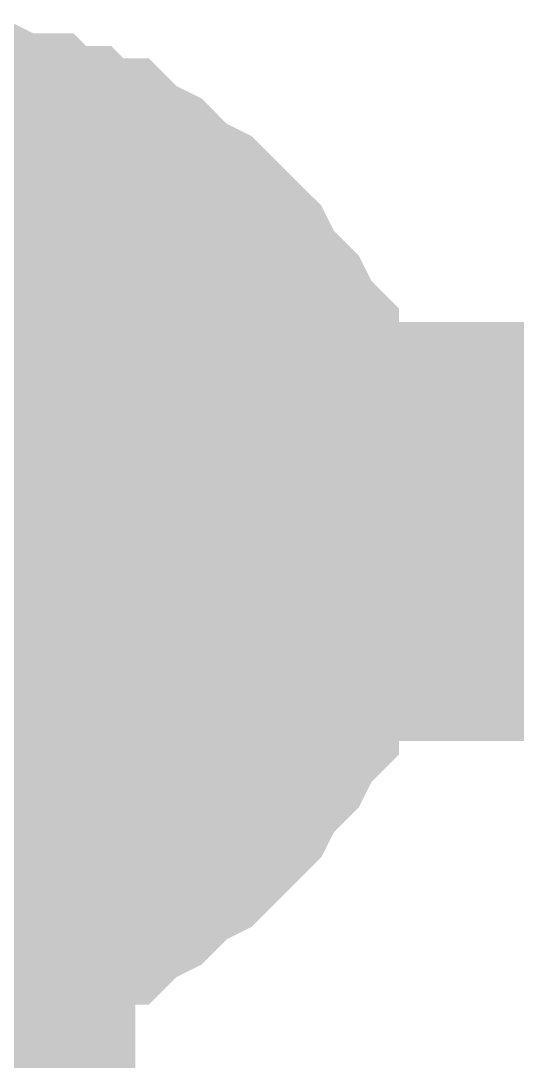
# Model space of a CAD drawing. Header units: inches. Extents: x 0 to 841, y 0 to 594.
# Drawn here: x 357.676 to 358.563, y 106.542 to 108.403 of the extents above; entities that cross this region are included whole.
import ezdxf

# ---------------------------------------------------------------- set-up
doc = ezdxf.new("R2010")
doc.units = ezdxf.units.IN
doc.layers.add('Sheet', color=255, linetype='Continuous')

msp = doc.modelspace()

# ---------------------------------------------------------------- linework, layer by layer
at = {"layer": 'Sheet'}
for points in [[(357.5058, 108.2532, 0.2997, 0.2997, 0), (357.5508, 108.2532, 0.2997, 0.2997, 0), (357.5957, 108.2532, 0.2997, 0.2997, 0), (357.6181, 108.2532, 0.2997, 0.2997, 0), (357.6631, 108.2307, 0.2997, 0.2997, 0), (357.708, 108.2307, 0.2997, 0.2997, 0), (357.7304, 108.2083, 0.2997, 0.2997, 0), (357.7753, 108.2083, 0.2997, 0.2997, 0), (357.7978, 108.1858, 0.2997, 0.2997, 0), (357.8427, 108.1858, 0.2997, 0.2997, 0), (357.8652, 108.1633, 0.2997, 0.2997, 0), (357.9101, 108.1409, 0.2997, 0.2997, 0), (357.9325, 108.1184, 0.2997, 0.2997, 0), (357.955, 108.096, 0.2997, 0.2997, 0), (357.9999, 108.0735, 0.2997, 0.2997, 0), (358.0224, 108.051, 0.2997, 0.2997, 0), (358.0448, 108.0286, 0.2997, 0.2997, 0), (358.0673, 108.0061, 0.2997, 0.2997, 0), (358.0898, 107.9837, 0.2997, 0.2997, 0), (358.1122, 107.9387, 0.2997, 0.2997, 0), (358.1347, 107.9163, 0.2997, 0.2997, 0), (358.1571, 107.8938, 0.2997, 0.2997, 0), (358.1796, 107.8489, 0.2997, 0.2997, 0), (358.202, 107.8265, 0.2997, 0.2997, 0), (358.202, 107.7815, 0.2997, 0.2997, 0), (358.2245, 107.7591, 0.2997, 0.2997, 0), (358.2245, 107.7142, 0.2997, 0.2997, 0), (358.247, 107.6917, 0.2997, 0.2997, 0), (358.247, 107.6468, 0.2997, 0.2997, 0), (358.2694, 107.6019, 0.2997, 0.2997, 0), (358.2694, 107.5794, 0.2997, 0.2997, 0), (358.2694, 107.5345, 0.2997, 0.2997, 0), (358.2694, 107.4896, 0.2997, 0.2997, 0)], [(357.5058, 108.2532, 0.2997, 0.2997, 0), (357.5508, 108.2532, 0.2997, 0.2997, 0), (357.5957, 108.2532, 0.2997, 0.2997, 0), (357.6181, 108.2532, 0.2997, 0.2997, 0), (357.6631, 108.2307, 0.2997, 0.2997, 0), (357.708, 108.2307, 0.2997, 0.2997, 0), (357.7304, 108.2083, 0.2997, 0.2997, 0), (357.7753, 108.2083, 0.2997, 0.2997, 0), (357.7978, 108.1858, 0.2997, 0.2997, 0), (357.8427, 108.1858, 0.2997, 0.2997, 0), (357.8652, 108.1633, 0.2997, 0.2997, 0), (357.9101, 108.1409, 0.2997, 0.2997, 0), (357.9325, 108.1184, 0.2997, 0.2997, 0), (357.955, 108.096, 0.2997, 0.2997, 0), (357.9999, 108.0735, 0.2997, 0.2997, 0), (358.0224, 108.051, 0.2997, 0.2997, 0), (358.0448, 108.0286, 0.2997, 0.2997, 0), (358.0673, 108.0061, 0.2997, 0.2997, 0), (358.0898, 107.9837, 0.2997, 0.2997, 0), (358.1122, 107.9387, 0.2997, 0.2997, 0), (358.1347, 107.9163, 0.2997, 0.2997, 0), (358.1571, 107.8938, 0.2997, 0.2997, 0), (358.1796, 107.8489, 0.2997, 0.2997, 0), (358.202, 107.8265, 0.2997, 0.2997, 0), (358.202, 107.7815, 0.2997, 0.2997, 0), (358.2245, 107.7591, 0.2997, 0.2997, 0), (358.2245, 107.7142, 0.2997, 0.2997, 0), (358.247, 107.6917, 0.2997, 0.2997, 0), (358.247, 107.6468, 0.2997, 0.2997, 0), (358.2694, 107.6019, 0.2997, 0.2997, 0), (358.2694, 107.5794, 0.2997, 0.2997, 0), (358.2694, 107.5345, 0.2997, 0.2997, 0), (358.2694, 107.4896, 0.2997, 0.2997, 0)], [(357.5058, 108.2532, 0.2997, 0.2997, 0), (357.5508, 108.2532, 0.2997, 0.2997, 0), (357.5957, 108.2532, 0.2997, 0.2997, 0), (357.6181, 108.2532, 0.2997, 0.2997, 0), (357.6631, 108.2307, 0.2997, 0.2997, 0), (357.708, 108.2307, 0.2997, 0.2997, 0), (357.7304, 108.2083, 0.2997, 0.2997, 0), (357.7753, 108.2083, 0.2997, 0.2997, 0), (357.7978, 108.1858, 0.2997, 0.2997, 0), (357.8427, 108.1858, 0.2997, 0.2997, 0), (357.8652, 108.1633, 0.2997, 0.2997, 0), (357.9101, 108.1409, 0.2997, 0.2997, 0), (357.9325, 108.1184, 0.2997, 0.2997, 0), (357.955, 108.096, 0.2997, 0.2997, 0), (357.9999, 108.0735, 0.2997, 0.2997, 0), (358.0224, 108.051, 0.2997, 0.2997, 0), (358.0448, 108.0286, 0.2997, 0.2997, 0), (358.0673, 108.0061, 0.2997, 0.2997, 0), (358.0898, 107.9837, 0.2997, 0.2997, 0), (358.1122, 107.9387, 0.2997, 0.2997, 0), (358.1347, 107.9163, 0.2997, 0.2997, 0), (358.1571, 107.8938, 0.2997, 0.2997, 0), (358.1796, 107.8489, 0.2997, 0.2997, 0), (358.202, 107.8265, 0.2997, 0.2997, 0), (358.202, 107.7815, 0.2997, 0.2997, 0), (358.2245, 107.7591, 0.2997, 0.2997, 0), (358.2245, 107.7142, 0.2997, 0.2997, 0), (358.247, 107.6917, 0.2997, 0.2997, 0), (358.247, 107.6468, 0.2997, 0.2997, 0), (358.2694, 107.6019, 0.2997, 0.2997, 0), (358.2694, 107.5794, 0.2997, 0.2997, 0), (358.2694, 107.5345, 0.2997, 0.2997, 0), (358.2694, 107.4896, 0.2997, 0.2997, 0)], [(357.6181, 108.2532, 0.0991, 0.0991, 0), (357.6631, 108.2307, 0.0991, 0.0991, 0), (357.708, 108.2307, 0.0991, 0.0991, 0), (357.7304, 108.2083, 0.0991, 0.0991, 0), (357.7753, 108.2083, 0.0991, 0.0991, 0), (357.7978, 108.1858, 0.0991, 0.0991, 0), (357.8427, 108.1858, 0.0991, 0.0991, 0), (357.8652, 108.1633, 0.0991, 0.0991, 0), (357.9101, 108.1409, 0.0991, 0.0991, 0), (357.9325, 108.1184, 0.0991, 0.0991, 0), (357.955, 108.096, 0.0991, 0.0991, 0), (357.9999, 108.0735, 0.0991, 0.0991, 0), (358.0224, 108.051, 0.0991, 0.0991, 0), (358.0448, 108.0286, 0.0991, 0.0991, 0), (358.0673, 108.0061, 0.0991, 0.0991, 0), (358.0898, 107.9837, 0.0991, 0.0991, 0), (358.1122, 107.9387, 0.0991, 0.0991, 0), (358.1347, 107.9163, 0.0991, 0.0991, 0), (358.1571, 107.8938, 0.0991, 0.0991, 0), (358.1796, 107.8489, 0.0991, 0.0991, 0), (358.202, 107.8265, 0.0991, 0.0991, 0), (358.202, 107.7815, 0.0991, 0.0991, 0), (358.2245, 107.7591, 0.0991, 0.0991, 0), (358.2245, 107.7142, 0.0991, 0.0991, 0), (358.247, 107.6917, 0.0991, 0.0991, 0), (358.247, 107.6468, 0.0991, 0.0991, 0), (358.2694, 107.6019, 0.0991, 0.0991, 0), (358.2694, 107.5794, 0.0991, 0.0991, 0), (358.2694, 107.5345, 0.0991, 0.0991, 0), (358.2694, 107.4896, 0.0991, 0.0991, 0)], [(357.6181, 108.2532, 0.0991, 0.0991, 0), (357.6631, 108.2307, 0.0991, 0.0991, 0), (357.708, 108.2307, 0.0991, 0.0991, 0), (357.7304, 108.2083, 0.0991, 0.0991, 0), (357.7753, 108.2083, 0.0991, 0.0991, 0), (357.7978, 108.1858, 0.0991, 0.0991, 0), (357.8427, 108.1858, 0.0991, 0.0991, 0), (357.8652, 108.1633, 0.0991, 0.0991, 0), (357.9101, 108.1409, 0.0991, 0.0991, 0), (357.9325, 108.1184, 0.0991, 0.0991, 0), (357.955, 108.096, 0.0991, 0.0991, 0), (357.9999, 108.0735, 0.0991, 0.0991, 0), (358.0224, 108.051, 0.0991, 0.0991, 0), (358.0448, 108.0286, 0.0991, 0.0991, 0), (358.0673, 108.0061, 0.0991, 0.0991, 0), (358.0898, 107.9837, 0.0991, 0.0991, 0), (358.1122, 107.9387, 0.0991, 0.0991, 0), (358.1347, 107.9163, 0.0991, 0.0991, 0), (358.1571, 107.8938, 0.0991, 0.0991, 0), (358.1796, 107.8489, 0.0991, 0.0991, 0), (358.202, 107.8265, 0.0991, 0.0991, 0), (358.202, 107.7815, 0.0991, 0.0991, 0), (358.2245, 107.7591, 0.0991, 0.0991, 0), (358.2245, 107.7142, 0.0991, 0.0991, 0), (358.247, 107.6917, 0.0991, 0.0991, 0), (358.247, 107.6468, 0.0991, 0.0991, 0), (358.2694, 107.6019, 0.0991, 0.0991, 0), (358.2694, 107.5794, 0.0991, 0.0991, 0), (358.2694, 107.5345, 0.0991, 0.0991, 0), (358.2694, 107.4896, 0.0991, 0.0991, 0)], [(357.6181, 108.2532, 0.0991, 0.0991, 0), (357.6631, 108.2307, 0.0991, 0.0991, 0), (357.708, 108.2307, 0.0991, 0.0991, 0), (357.7304, 108.2083, 0.0991, 0.0991, 0), (357.7753, 108.2083, 0.0991, 0.0991, 0), (357.7978, 108.1858, 0.0991, 0.0991, 0), (357.8427, 108.1858, 0.0991, 0.0991, 0), (357.8652, 108.1633, 0.0991, 0.0991, 0), (357.9101, 108.1409, 0.0991, 0.0991, 0), (357.9325, 108.1184, 0.0991, 0.0991, 0), (357.955, 108.096, 0.0991, 0.0991, 0), (357.9999, 108.0735, 0.0991, 0.0991, 0), (358.0224, 108.051, 0.0991, 0.0991, 0), (358.0448, 108.0286, 0.0991, 0.0991, 0), (358.0673, 108.0061, 0.0991, 0.0991, 0), (358.0898, 107.9837, 0.0991, 0.0991, 0), (358.1122, 107.9387, 0.0991, 0.0991, 0), (358.1347, 107.9163, 0.0991, 0.0991, 0), (358.1571, 107.8938, 0.0991, 0.0991, 0), (358.1796, 107.8489, 0.0991, 0.0991, 0), (358.202, 107.8265, 0.0991, 0.0991, 0), (358.202, 107.7815, 0.0991, 0.0991, 0), (358.2245, 107.7591, 0.0991, 0.0991, 0), (358.2245, 107.7142, 0.0991, 0.0991, 0), (358.247, 107.6917, 0.0991, 0.0991, 0), (358.247, 107.6468, 0.0991, 0.0991, 0), (358.2694, 107.6019, 0.0991, 0.0991, 0), (358.2694, 107.5794, 0.0991, 0.0991, 0), (358.2694, 107.5345, 0.0991, 0.0991, 0), (358.2694, 107.4896, 0.0991, 0.0991, 0)], [(357.5058, 108.0061, 0.2997, 0.2997, 0), (357.5283, 108.0061, 0.2997, 0.2997, 0), (357.5508, 108.0061, 0.2997, 0.2997, 0), (357.5957, 108.0061, 0.2997, 0.2997, 0), (357.6181, 108.0061, 0.2997, 0.2997, 0), (357.6406, 107.9837, 0.2997, 0.2997, 0), (357.6631, 107.9837, 0.2997, 0.2997, 0), (357.6855, 107.9837, 0.2997, 0.2997, 0), (357.708, 107.9612, 0.2997, 0.2997, 0), (357.7304, 107.9612, 0.2997, 0.2997, 0), (357.7529, 107.9387, 0.2997, 0.2997, 0), (357.7753, 107.9387, 0.2997, 0.2997, 0), (357.7978, 107.9163, 0.2997, 0.2997, 0), (357.8203, 107.8938, 0.2997, 0.2997, 0), (357.8427, 107.8938, 0.2997, 0.2997, 0), (357.8652, 107.8714, 0.2997, 0.2997, 0), (357.8652, 107.8489, 0.2997, 0.2997, 0), (357.8876, 107.8265, 0.2997, 0.2997, 0), (357.9101, 107.804, 0.2997, 0.2997, 0), (357.9325, 107.7815, 0.2997, 0.2997, 0), (357.9325, 107.7815, 0.2997, 0.2997, 0), (357.955, 107.7591, 0.2997, 0.2997, 0), (357.955, 107.7366, 0.2997, 0.2997, 0), (357.9775, 107.7142, 0.2997, 0.2997, 0), (357.9775, 107.6917, 0.2997, 0.2997, 0), (357.9999, 107.6692, 0.2997, 0.2997, 0), (357.9999, 107.6468, 0.2997, 0.2997, 0), (357.9999, 107.6243, 0.2997, 0.2997, 0), (358.0224, 107.5794, 0.2997, 0.2997, 0), (358.0224, 107.5569, 0.2997, 0.2997, 0), (358.0224, 107.5345, 0.2997, 0.2997, 0), (358.0224, 107.512, 0.2997, 0.2997, 0), (358.0224, 107.4896, 0.2997, 0.2997, 0)], [(357.5058, 108.0061, 0.2997, 0.2997, 0), (357.5283, 108.0061, 0.2997, 0.2997, 0), (357.5508, 108.0061, 0.2997, 0.2997, 0), (357.5957, 108.0061, 0.2997, 0.2997, 0), (357.6181, 108.0061, 0.2997, 0.2997, 0), (357.6406, 107.9837, 0.2997, 0.2997, 0), (357.6631, 107.9837, 0.2997, 0.2997, 0), (357.6855, 107.9837, 0.2997, 0.2997, 0), (357.708, 107.9612, 0.2997, 0.2997, 0), (357.7304, 107.9612, 0.2997, 0.2997, 0), (357.7529, 107.9387, 0.2997, 0.2997, 0), (357.7753, 107.9387, 0.2997, 0.2997, 0), (357.7978, 107.9163, 0.2997, 0.2997, 0), (357.8203, 107.8938, 0.2997, 0.2997, 0), (357.8427, 107.8938, 0.2997, 0.2997, 0), (357.8652, 107.8714, 0.2997, 0.2997, 0), (357.8652, 107.8489, 0.2997, 0.2997, 0), (357.8876, 107.8265, 0.2997, 0.2997, 0), (357.9101, 107.804, 0.2997, 0.2997, 0), (357.9325, 107.7815, 0.2997, 0.2997, 0), (357.9325, 107.7815, 0.2997, 0.2997, 0), (357.955, 107.7591, 0.2997, 0.2997, 0), (357.955, 107.7366, 0.2997, 0.2997, 0), (357.9775, 107.7142, 0.2997, 0.2997, 0), (357.9775, 107.6917, 0.2997, 0.2997, 0), (357.9999, 107.6692, 0.2997, 0.2997, 0), (357.9999, 107.6468, 0.2997, 0.2997, 0), (357.9999, 107.6243, 0.2997, 0.2997, 0), (358.0224, 107.5794, 0.2997, 0.2997, 0), (358.0224, 107.5569, 0.2997, 0.2997, 0), (358.0224, 107.5345, 0.2997, 0.2997, 0), (358.0224, 107.512, 0.2997, 0.2997, 0), (358.0224, 107.4896, 0.2997, 0.2997, 0)], [(357.6181, 108.0061, 0.0991, 0.0991, 0), (357.6406, 107.9837, 0.0991, 0.0991, 0), (357.6631, 107.9837, 0.0991, 0.0991, 0), (357.6855, 107.9837, 0.0991, 0.0991, 0), (357.708, 107.9612, 0.0991, 0.0991, 0), (357.7304, 107.9612, 0.0991, 0.0991, 0), (357.7529, 107.9387, 0.0991, 0.0991, 0), (357.7753, 107.9387, 0.0991, 0.0991, 0), (357.7978, 107.9163, 0.0991, 0.0991, 0), (357.8203, 107.8938, 0.0991, 0.0991, 0), (357.8427, 107.8938, 0.0991, 0.0991, 0), (357.8652, 107.8714, 0.0991, 0.0991, 0), (357.8652, 107.8489, 0.0991, 0.0991, 0), (357.8876, 107.8265, 0.0991, 0.0991, 0), (357.9101, 107.804, 0.0991, 0.0991, 0), (357.9325, 107.7815, 0.0991, 0.0991, 0), (357.9325, 107.7815, 0.0991, 0.0991, 0), (357.955, 107.7591, 0.0991, 0.0991, 0), (357.955, 107.7366, 0.0991, 0.0991, 0), (357.9775, 107.7142, 0.0991, 0.0991, 0), (357.9775, 107.6917, 0.0991, 0.0991, 0), (357.9999, 107.6692, 0.0991, 0.0991, 0), (357.9999, 107.6468, 0.0991, 0.0991, 0), (357.9999, 107.6243, 0.0991, 0.0991, 0), (358.0224, 107.5794, 0.0991, 0.0991, 0), (358.0224, 107.5569, 0.0991, 0.0991, 0), (358.0224, 107.5345, 0.0991, 0.0991, 0), (358.0224, 107.512, 0.0991, 0.0991, 0), (358.0224, 107.4896, 0.0991, 0.0991, 0)], [(357.6181, 108.0061, 0.0991, 0.0991, 0), (357.6406, 107.9837, 0.0991, 0.0991, 0), (357.6631, 107.9837, 0.0991, 0.0991, 0), (357.6855, 107.9837, 0.0991, 0.0991, 0), (357.708, 107.9612, 0.0991, 0.0991, 0), (357.7304, 107.9612, 0.0991, 0.0991, 0), (357.7529, 107.9387, 0.0991, 0.0991, 0), (357.7753, 107.9387, 0.0991, 0.0991, 0), (357.7978, 107.9163, 0.0991, 0.0991, 0), (357.8203, 107.8938, 0.0991, 0.0991, 0), (357.8427, 107.8938, 0.0991, 0.0991, 0), (357.8652, 107.8714, 0.0991, 0.0991, 0), (357.8652, 107.8489, 0.0991, 0.0991, 0), (357.8876, 107.8265, 0.0991, 0.0991, 0), (357.9101, 107.804, 0.0991, 0.0991, 0), (357.9325, 107.7815, 0.0991, 0.0991, 0), (357.9325, 107.7815, 0.0991, 0.0991, 0), (357.955, 107.7591, 0.0991, 0.0991, 0), (357.955, 107.7366, 0.0991, 0.0991, 0), (357.9775, 107.7142, 0.0991, 0.0991, 0), (357.9775, 107.6917, 0.0991, 0.0991, 0), (357.9999, 107.6692, 0.0991, 0.0991, 0), (357.9999, 107.6468, 0.0991, 0.0991, 0), (357.9999, 107.6243, 0.0991, 0.0991, 0), (358.0224, 107.5794, 0.0991, 0.0991, 0), (358.0224, 107.5569, 0.0991, 0.0991, 0), (358.0224, 107.5345, 0.0991, 0.0991, 0), (358.0224, 107.512, 0.0991, 0.0991, 0), (358.0224, 107.4896, 0.0991, 0.0991, 0)], [(347.5121, 107.4896, 0.7493, 0.7493, 0), (357.5058, 107.4896, 0.7493, 0.7493, 0), (362.5139, 107.4896, 0.7493, 0.7493, 0)], [(357.5058, 107.4896, 0.7493, 0.7493, 0), (357.5058, 101.9871, 0.7493, 0.7493, 0)], [(358.2694, 107.4896, 0.2997, 0.2997, 0), (358.2694, 107.4446, 0.2997, 0.2997, 0), (358.2694, 107.3997, 0.2997, 0.2997, 0), (358.2694, 107.3773, 0.2997, 0.2997, 0), (358.247, 107.3324, 0.2997, 0.2997, 0), (358.247, 107.2874, 0.2997, 0.2997, 0), (358.2245, 107.265, 0.2997, 0.2997, 0), (358.2245, 107.2201, 0.2997, 0.2997, 0), (358.202, 107.1976, 0.2997, 0.2997, 0), (358.202, 107.1527, 0.2997, 0.2997, 0), (358.1796, 107.1302, 0.2997, 0.2997, 0), (358.1571, 107.0853, 0.2997, 0.2997, 0), (358.1347, 107.0628, 0.2997, 0.2997, 0), (358.1122, 107.0404, 0.2997, 0.2997, 0), (358.0898, 106.9955, 0.2997, 0.2997, 0), (358.0673, 106.973, 0.2997, 0.2997, 0), (358.0448, 106.9505, 0.2997, 0.2997, 0), (358.0224, 106.9281, 0.2997, 0.2997, 0), (357.9999, 106.9056, 0.2997, 0.2997, 0), (357.955, 106.8832, 0.2997, 0.2997, 0), (357.9325, 106.8607, 0.2997, 0.2997, 0), (357.9101, 106.8382, 0.2997, 0.2997, 0), (357.8652, 106.8158, 0.2997, 0.2997, 0), (357.8427, 106.7933, 0.2997, 0.2997, 0), (357.7978, 106.7933, 0.2997, 0.2997, 0), (357.7753, 106.7709, 0.2997, 0.2997, 0), (357.7304, 106.7709, 0.2997, 0.2997, 0), (357.708, 106.7484, 0.2997, 0.2997, 0), (357.6631, 106.7484, 0.2997, 0.2997, 0), (357.6181, 106.726, 0.2997, 0.2997, 0), (357.5957, 106.726, 0.2997, 0.2997, 0), (357.5508, 106.726, 0.2997, 0.2997, 0), (357.5058, 106.726, 0.2997, 0.2997, 0)], [(358.2694, 107.4896, 0.2997, 0.2997, 0), (358.2694, 107.4446, 0.2997, 0.2997, 0), (358.2694, 107.3997, 0.2997, 0.2997, 0), (358.2694, 107.3773, 0.2997, 0.2997, 0), (358.247, 107.3324, 0.2997, 0.2997, 0), (358.247, 107.2874, 0.2997, 0.2997, 0), (358.2245, 107.265, 0.2997, 0.2997, 0), (358.2245, 107.2201, 0.2997, 0.2997, 0), (358.202, 107.1976, 0.2997, 0.2997, 0), (358.202, 107.1527, 0.2997, 0.2997, 0), (358.1796, 107.1302, 0.2997, 0.2997, 0), (358.1571, 107.0853, 0.2997, 0.2997, 0), (358.1347, 107.0628, 0.2997, 0.2997, 0), (358.1122, 107.0404, 0.2997, 0.2997, 0), (358.0898, 106.9955, 0.2997, 0.2997, 0), (358.0673, 106.973, 0.2997, 0.2997, 0), (358.0448, 106.9505, 0.2997, 0.2997, 0), (358.0224, 106.9281, 0.2997, 0.2997, 0), (357.9999, 106.9056, 0.2997, 0.2997, 0), (357.955, 106.8832, 0.2997, 0.2997, 0), (357.9325, 106.8607, 0.2997, 0.2997, 0), (357.9101, 106.8382, 0.2997, 0.2997, 0), (357.8652, 106.8158, 0.2997, 0.2997, 0), (357.8427, 106.7933, 0.2997, 0.2997, 0), (357.7978, 106.7933, 0.2997, 0.2997, 0), (357.7753, 106.7709, 0.2997, 0.2997, 0), (357.7304, 106.7709, 0.2997, 0.2997, 0), (357.708, 106.7484, 0.2997, 0.2997, 0), (357.6631, 106.7484, 0.2997, 0.2997, 0), (357.6181, 106.726, 0.2997, 0.2997, 0), (357.5957, 106.726, 0.2997, 0.2997, 0), (357.5508, 106.726, 0.2997, 0.2997, 0), (357.5058, 106.726, 0.2997, 0.2997, 0)], [(358.2694, 107.4896, 0.2997, 0.2997, 0), (358.2694, 107.4446, 0.2997, 0.2997, 0), (358.2694, 107.3997, 0.2997, 0.2997, 0), (358.2694, 107.3773, 0.2997, 0.2997, 0), (358.247, 107.3324, 0.2997, 0.2997, 0), (358.247, 107.2874, 0.2997, 0.2997, 0), (358.2245, 107.265, 0.2997, 0.2997, 0), (358.2245, 107.2201, 0.2997, 0.2997, 0), (358.202, 107.1976, 0.2997, 0.2997, 0), (358.202, 107.1527, 0.2997, 0.2997, 0), (358.1796, 107.1302, 0.2997, 0.2997, 0), (358.1571, 107.0853, 0.2997, 0.2997, 0), (358.1347, 107.0628, 0.2997, 0.2997, 0), (358.1122, 107.0404, 0.2997, 0.2997, 0), (358.0898, 106.9955, 0.2997, 0.2997, 0), (358.0673, 106.973, 0.2997, 0.2997, 0), (358.0448, 106.9505, 0.2997, 0.2997, 0), (358.0224, 106.9281, 0.2997, 0.2997, 0), (357.9999, 106.9056, 0.2997, 0.2997, 0), (357.955, 106.8832, 0.2997, 0.2997, 0), (357.9325, 106.8607, 0.2997, 0.2997, 0), (357.9101, 106.8382, 0.2997, 0.2997, 0), (357.8652, 106.8158, 0.2997, 0.2997, 0), (357.8427, 106.7933, 0.2997, 0.2997, 0), (357.7978, 106.7933, 0.2997, 0.2997, 0), (357.7753, 106.7709, 0.2997, 0.2997, 0), (357.7304, 106.7709, 0.2997, 0.2997, 0), (357.708, 106.7484, 0.2997, 0.2997, 0), (357.6631, 106.7484, 0.2997, 0.2997, 0), (357.6181, 106.726, 0.2997, 0.2997, 0), (357.5957, 106.726, 0.2997, 0.2997, 0), (357.5508, 106.726, 0.2997, 0.2997, 0), (357.5058, 106.726, 0.2997, 0.2997, 0)], [(358.0224, 107.4896, 0.2997, 0.2997, 0), (358.0224, 107.4671, 0.2997, 0.2997, 0), (358.0224, 107.4446, 0.2997, 0.2997, 0), (358.0224, 107.4222, 0.2997, 0.2997, 0), (358.0224, 107.3997, 0.2997, 0.2997, 0), (357.9999, 107.3548, 0.2997, 0.2997, 0), (357.9999, 107.3324, 0.2997, 0.2997, 0), (357.9999, 107.3099, 0.2997, 0.2997, 0), (357.9775, 107.2874, 0.2997, 0.2997, 0), (357.9775, 107.265, 0.2997, 0.2997, 0), (357.955, 107.2425, 0.2997, 0.2997, 0), (357.955, 107.2201, 0.2997, 0.2997, 0), (357.9325, 107.1976, 0.2997, 0.2997, 0), (357.9325, 107.1976, 0.2997, 0.2997, 0), (357.9101, 107.1751, 0.2997, 0.2997, 0), (357.8876, 107.1527, 0.2997, 0.2997, 0), (357.8652, 107.1302, 0.2997, 0.2997, 0), (357.8652, 107.1078, 0.2997, 0.2997, 0), (357.8427, 107.0853, 0.2997, 0.2997, 0), (357.8203, 107.0853, 0.2997, 0.2997, 0), (357.7978, 107.0628, 0.2997, 0.2997, 0), (357.7753, 107.0404, 0.2997, 0.2997, 0), (357.7529, 107.0404, 0.2997, 0.2997, 0), (357.7304, 107.0179, 0.2997, 0.2997, 0), (357.708, 107.0179, 0.2997, 0.2997, 0), (357.6855, 106.9955, 0.2997, 0.2997, 0), (357.6631, 106.9955, 0.2997, 0.2997, 0), (357.6406, 106.9955, 0.2997, 0.2997, 0), (357.6181, 106.973, 0.2997, 0.2997, 0), (357.5957, 106.973, 0.2997, 0.2997, 0), (357.5508, 106.973, 0.2997, 0.2997, 0), (357.5283, 106.973, 0.2997, 0.2997, 0), (357.5058, 106.973, 0.2997, 0.2997, 0)], [(358.0224, 107.4896, 0.2997, 0.2997, 0), (358.0224, 107.4671, 0.2997, 0.2997, 0), (358.0224, 107.4446, 0.2997, 0.2997, 0), (358.0224, 107.4222, 0.2997, 0.2997, 0), (358.0224, 107.3997, 0.2997, 0.2997, 0), (357.9999, 107.3548, 0.2997, 0.2997, 0), (357.9999, 107.3324, 0.2997, 0.2997, 0), (357.9999, 107.3099, 0.2997, 0.2997, 0), (357.9775, 107.2874, 0.2997, 0.2997, 0), (357.9775, 107.265, 0.2997, 0.2997, 0), (357.955, 107.2425, 0.2997, 0.2997, 0), (357.955, 107.2201, 0.2997, 0.2997, 0), (357.9325, 107.1976, 0.2997, 0.2997, 0), (357.9325, 107.1976, 0.2997, 0.2997, 0), (357.9101, 107.1751, 0.2997, 0.2997, 0), (357.8876, 107.1527, 0.2997, 0.2997, 0), (357.8652, 107.1302, 0.2997, 0.2997, 0), (357.8652, 107.1078, 0.2997, 0.2997, 0), (357.8427, 107.0853, 0.2997, 0.2997, 0), (357.8203, 107.0853, 0.2997, 0.2997, 0), (357.7978, 107.0628, 0.2997, 0.2997, 0), (357.7753, 107.0404, 0.2997, 0.2997, 0), (357.7529, 107.0404, 0.2997, 0.2997, 0), (357.7304, 107.0179, 0.2997, 0.2997, 0), (357.708, 107.0179, 0.2997, 0.2997, 0), (357.6855, 106.9955, 0.2997, 0.2997, 0), (357.6631, 106.9955, 0.2997, 0.2997, 0), (357.6406, 106.9955, 0.2997, 0.2997, 0), (357.6181, 106.973, 0.2997, 0.2997, 0), (357.5957, 106.973, 0.2997, 0.2997, 0), (357.5508, 106.973, 0.2997, 0.2997, 0), (357.5283, 106.973, 0.2997, 0.2997, 0), (357.5058, 106.973, 0.2997, 0.2997, 0)], [(358.0224, 107.4896, 0.2997, 0.2997, 0), (358.0224, 107.4896, 0.2997, 0.2997, 0), (358.0224, 107.4896, 0.2997, 0.2997, 0), (358.0224, 107.4896, 0.2997, 0.2997, 0), (358.0224, 107.4896, 0.2997, 0.2997, 0), (358.0224, 107.4896, 0.2997, 0.2997, 0), (358.0224, 107.4896, 0.2997, 0.2997, 0), (358.0224, 107.4896, 0.2997, 0.2997, 0), (358.0224, 107.4896, 0.2997, 0.2997, 0), (358.0224, 107.4896, 0.2997, 0.2997, 0), (358.0224, 107.4896, 0.2997, 0.2997, 0), (358.0224, 107.4896, 0.2997, 0.2997, 0), (358.0224, 107.4896, 0.2997, 0.2997, 0), (358.0224, 107.4896, 0.2997, 0.2997, 0), (358.0224, 107.4896, 0.2997, 0.2997, 0), (358.0224, 107.4896, 0.2997, 0.2997, 0), (358.0224, 107.4896, 0.2997, 0.2997, 0), (358.0224, 107.4896, 0.2997, 0.2997, 0), (358.0224, 107.4896, 0.2997, 0.2997, 0), (358.0224, 107.4896, 0.2997, 0.2997, 0), (358.0224, 107.4896, 0.2997, 0.2997, 0), (358.0224, 107.4896, 0.2997, 0.2997, 0), (358.0224, 107.4896, 0.2997, 0.2997, 0), (358.0224, 107.4896, 0.2997, 0.2997, 0), (358.0224, 107.4896, 0.2997, 0.2997, 0), (358.0224, 107.4896, 0.2997, 0.2997, 0), (358.0224, 107.4896, 0.2997, 0.2997, 0), (358.0224, 107.4896, 0.2997, 0.2997, 0), (358.0224, 107.4896, 0.2997, 0.2997, 0), (358.0224, 107.4896, 0.2997, 0.2997, 0), (358.0224, 107.4896, 0.2997, 0.2997, 0), (358.0224, 107.4896, 0.2997, 0.2997, 0), (358.0224, 107.4896, 0.2997, 0.2997, 0)], [(358.0224, 107.4896, 0.2997, 0.2997, 0), (358.0224, 107.4896, 0.2997, 0.2997, 0)], [(358.0224, 107.4896, 0.2997, 0.2997, 0), (358.0224, 107.4896, 0.2997, 0.2997, 0), (358.0224, 107.4896, 0.2997, 0.2997, 0), (358.0224, 107.4896, 0.2997, 0.2997, 0), (358.0224, 107.4896, 0.2997, 0.2997, 0), (358.0224, 107.4896, 0.2997, 0.2997, 0), (358.0224, 107.4896, 0.2997, 0.2997, 0), (358.0224, 107.4896, 0.2997, 0.2997, 0), (358.0224, 107.4896, 0.2997, 0.2997, 0), (358.0224, 107.4896, 0.2997, 0.2997, 0), (358.0224, 107.4896, 0.2997, 0.2997, 0), (358.0224, 107.4896, 0.2997, 0.2997, 0), (358.0224, 107.4896, 0.2997, 0.2997, 0), (358.0224, 107.4896, 0.2997, 0.2997, 0), (358.0224, 107.4896, 0.2997, 0.2997, 0), (358.0224, 107.4896, 0.2997, 0.2997, 0), (358.0224, 107.4896, 0.2997, 0.2997, 0), (358.0224, 107.4896, 0.2997, 0.2997, 0), (358.0224, 107.4896, 0.2997, 0.2997, 0), (358.0224, 107.4896, 0.2997, 0.2997, 0), (358.0224, 107.4896, 0.2997, 0.2997, 0), (358.0224, 107.4896, 0.2997, 0.2997, 0), (358.0224, 107.4896, 0.2997, 0.2997, 0), (358.0224, 107.4896, 0.2997, 0.2997, 0), (358.0224, 107.4896, 0.2997, 0.2997, 0), (358.0224, 107.4896, 0.2997, 0.2997, 0), (358.0224, 107.4896, 0.2997, 0.2997, 0), (358.0224, 107.4896, 0.2997, 0.2997, 0), (358.0224, 107.4896, 0.2997, 0.2997, 0), (358.0224, 107.4896, 0.2997, 0.2997, 0), (358.0224, 107.4896, 0.2997, 0.2997, 0), (358.0224, 107.4896, 0.2997, 0.2997, 0), (358.0224, 107.4896, 0.2997, 0.2997, 0)], [(358.0224, 107.4896, 0.2997, 0.2997, 0), (358.0224, 107.4896, 0.2997, 0.2997, 0)], [(358.2694, 107.4896, 0.2997, 0.2997, 0), (358.2694, 107.4896, 0.2997, 0.2997, 0), (358.2694, 107.4896, 0.2997, 0.2997, 0), (358.2694, 107.4896, 0.2997, 0.2997, 0), (358.2694, 107.4896, 0.2997, 0.2997, 0), (358.2694, 107.4896, 0.2997, 0.2997, 0), (358.2694, 107.4896, 0.2997, 0.2997, 0), (358.2694, 107.4896, 0.2997, 0.2997, 0), (358.2694, 107.4896, 0.2997, 0.2997, 0), (358.2694, 107.4896, 0.2997, 0.2997, 0), (358.2694, 107.4896, 0.2997, 0.2997, 0), (358.2694, 107.4896, 0.2997, 0.2997, 0), (358.2694, 107.4896, 0.2997, 0.2997, 0), (358.2694, 107.4896, 0.2997, 0.2997, 0), (358.2694, 107.4896, 0.2997, 0.2997, 0), (358.2694, 107.4896, 0.2997, 0.2997, 0), (358.2694, 107.4896, 0.2997, 0.2997, 0), (358.2694, 107.4896, 0.2997, 0.2997, 0), (358.2694, 107.4896, 0.2997, 0.2997, 0), (358.2694, 107.4896, 0.2997, 0.2997, 0), (358.2694, 107.4896, 0.2997, 0.2997, 0), (358.2694, 107.4896, 0.2997, 0.2997, 0), (358.2694, 107.4896, 0.2997, 0.2997, 0), (358.2694, 107.4896, 0.2997, 0.2997, 0), (358.2694, 107.4896, 0.2997, 0.2997, 0), (358.2694, 107.4896, 0.2997, 0.2997, 0), (358.2694, 107.4896, 0.2997, 0.2997, 0), (358.2694, 107.4896, 0.2997, 0.2997, 0), (358.2694, 107.4896, 0.2997, 0.2997, 0), (358.2694, 107.4896, 0.2997, 0.2997, 0), (358.2694, 107.4896, 0.2997, 0.2997, 0), (358.2694, 107.4896, 0.2997, 0.2997, 0), (358.2694, 107.4896, 0.2997, 0.2997, 0)], [(358.2694, 107.4896, 0.2997, 0.2997, 0), (358.2694, 107.4896, 0.2997, 0.2997, 0)], [(358.2694, 107.4896, 0.2997, 0.2997, 0), (358.2694, 107.4896, 0.2997, 0.2997, 0), (358.2694, 107.4896, 0.2997, 0.2997, 0), (358.2694, 107.4896, 0.2997, 0.2997, 0), (358.2694, 107.4896, 0.2997, 0.2997, 0), (358.2694, 107.4896, 0.2997, 0.2997, 0), (358.2694, 107.4896, 0.2997, 0.2997, 0), (358.2694, 107.4896, 0.2997, 0.2997, 0), (358.2694, 107.4896, 0.2997, 0.2997, 0), (358.2694, 107.4896, 0.2997, 0.2997, 0), (358.2694, 107.4896, 0.2997, 0.2997, 0), (358.2694, 107.4896, 0.2997, 0.2997, 0), (358.2694, 107.4896, 0.2997, 0.2997, 0), (358.2694, 107.4896, 0.2997, 0.2997, 0), (358.2694, 107.4896, 0.2997, 0.2997, 0), (358.2694, 107.4896, 0.2997, 0.2997, 0), (358.2694, 107.4896, 0.2997, 0.2997, 0), (358.2694, 107.4896, 0.2997, 0.2997, 0), (358.2694, 107.4896, 0.2997, 0.2997, 0), (358.2694, 107.4896, 0.2997, 0.2997, 0), (358.2694, 107.4896, 0.2997, 0.2997, 0), (358.2694, 107.4896, 0.2997, 0.2997, 0), (358.2694, 107.4896, 0.2997, 0.2997, 0), (358.2694, 107.4896, 0.2997, 0.2997, 0), (358.2694, 107.4896, 0.2997, 0.2997, 0), (358.2694, 107.4896, 0.2997, 0.2997, 0), (358.2694, 107.4896, 0.2997, 0.2997, 0), (358.2694, 107.4896, 0.2997, 0.2997, 0), (358.2694, 107.4896, 0.2997, 0.2997, 0), (358.2694, 107.4896, 0.2997, 0.2997, 0), (358.2694, 107.4896, 0.2997, 0.2997, 0), (358.2694, 107.4896, 0.2997, 0.2997, 0), (358.2694, 107.4896, 0.2997, 0.2997, 0)], [(358.2694, 107.4896, 0.2997, 0.2997, 0), (358.2694, 107.4896, 0.2997, 0.2997, 0)], [(358.2694, 107.4896, 0.2997, 0.2997, 0), (358.2694, 107.4896, 0.2997, 0.2997, 0), (358.2694, 107.4896, 0.2997, 0.2997, 0), (358.2694, 107.4896, 0.2997, 0.2997, 0), (358.2694, 107.4896, 0.2997, 0.2997, 0), (358.2694, 107.4896, 0.2997, 0.2997, 0), (358.2694, 107.4896, 0.2997, 0.2997, 0), (358.2694, 107.4896, 0.2997, 0.2997, 0), (358.2694, 107.4896, 0.2997, 0.2997, 0), (358.2694, 107.4896, 0.2997, 0.2997, 0), (358.2694, 107.4896, 0.2997, 0.2997, 0), (358.2694, 107.4896, 0.2997, 0.2997, 0), (358.2694, 107.4896, 0.2997, 0.2997, 0), (358.2694, 107.4896, 0.2997, 0.2997, 0), (358.2694, 107.4896, 0.2997, 0.2997, 0), (358.2694, 107.4896, 0.2997, 0.2997, 0), (358.2694, 107.4896, 0.2997, 0.2997, 0), (358.2694, 107.4896, 0.2997, 0.2997, 0), (358.2694, 107.4896, 0.2997, 0.2997, 0), (358.2694, 107.4896, 0.2997, 0.2997, 0), (358.2694, 107.4896, 0.2997, 0.2997, 0), (358.2694, 107.4896, 0.2997, 0.2997, 0), (358.2694, 107.4896, 0.2997, 0.2997, 0), (358.2694, 107.4896, 0.2997, 0.2997, 0), (358.2694, 107.4896, 0.2997, 0.2997, 0), (358.2694, 107.4896, 0.2997, 0.2997, 0), (358.2694, 107.4896, 0.2997, 0.2997, 0), (358.2694, 107.4896, 0.2997, 0.2997, 0), (358.2694, 107.4896, 0.2997, 0.2997, 0), (358.2694, 107.4896, 0.2997, 0.2997, 0), (358.2694, 107.4896, 0.2997, 0.2997, 0), (358.2694, 107.4896, 0.2997, 0.2997, 0), (358.2694, 107.4896, 0.2997, 0.2997, 0)], [(358.2694, 107.4896, 0.2997, 0.2997, 0), (358.2694, 107.4896, 0.2997, 0.2997, 0)], [(358.2694, 107.4896, 0.0991, 0.0991, 0), (358.2694, 107.4446, 0.0991, 0.0991, 0), (358.2694, 107.3997, 0.0991, 0.0991, 0), (358.2694, 107.3773, 0.0991, 0.0991, 0), (358.247, 107.3324, 0.0991, 0.0991, 0), (358.247, 107.2874, 0.0991, 0.0991, 0), (358.2245, 107.265, 0.0991, 0.0991, 0), (358.2245, 107.2201, 0.0991, 0.0991, 0), (358.202, 107.1976, 0.0991, 0.0991, 0), (358.202, 107.1527, 0.0991, 0.0991, 0), (358.1796, 107.1302, 0.0991, 0.0991, 0), (358.1571, 107.0853, 0.0991, 0.0991, 0), (358.1347, 107.0628, 0.0991, 0.0991, 0), (358.1122, 107.0404, 0.0991, 0.0991, 0), (358.0898, 106.9955, 0.0991, 0.0991, 0), (358.0673, 106.973, 0.0991, 0.0991, 0), (358.0448, 106.9505, 0.0991, 0.0991, 0), (358.0224, 106.9281, 0.0991, 0.0991, 0), (357.9999, 106.9056, 0.0991, 0.0991, 0), (357.955, 106.8832, 0.0991, 0.0991, 0), (357.9325, 106.8607, 0.0991, 0.0991, 0), (357.9101, 106.8382, 0.0991, 0.0991, 0), (357.8652, 106.8158, 0.0991, 0.0991, 0), (357.8427, 106.7933, 0.0991, 0.0991, 0), (357.7978, 106.7933, 0.0991, 0.0991, 0), (357.7753, 106.7709, 0.0991, 0.0991, 0), (357.7304, 106.7709, 0.0991, 0.0991, 0), (357.708, 106.7484, 0.0991, 0.0991, 0), (357.6631, 106.7484, 0.0991, 0.0991, 0), (357.6181, 106.726, 0.0991, 0.0991, 0)], [(358.2694, 107.4896, 0.0991, 0.0991, 0), (358.2694, 107.4446, 0.0991, 0.0991, 0), (358.2694, 107.3997, 0.0991, 0.0991, 0), (358.2694, 107.3773, 0.0991, 0.0991, 0), (358.247, 107.3324, 0.0991, 0.0991, 0), (358.247, 107.2874, 0.0991, 0.0991, 0), (358.2245, 107.265, 0.0991, 0.0991, 0), (358.2245, 107.2201, 0.0991, 0.0991, 0), (358.202, 107.1976, 0.0991, 0.0991, 0), (358.202, 107.1527, 0.0991, 0.0991, 0), (358.1796, 107.1302, 0.0991, 0.0991, 0), (358.1571, 107.0853, 0.0991, 0.0991, 0), (358.1347, 107.0628, 0.0991, 0.0991, 0), (358.1122, 107.0404, 0.0991, 0.0991, 0), (358.0898, 106.9955, 0.0991, 0.0991, 0), (358.0673, 106.973, 0.0991, 0.0991, 0), (358.0448, 106.9505, 0.0991, 0.0991, 0), (358.0224, 106.9281, 0.0991, 0.0991, 0), (357.9999, 106.9056, 0.0991, 0.0991, 0), (357.955, 106.8832, 0.0991, 0.0991, 0), (357.9325, 106.8607, 0.0991, 0.0991, 0), (357.9101, 106.8382, 0.0991, 0.0991, 0), (357.8652, 106.8158, 0.0991, 0.0991, 0), (357.8427, 106.7933, 0.0991, 0.0991, 0), (357.7978, 106.7933, 0.0991, 0.0991, 0), (357.7753, 106.7709, 0.0991, 0.0991, 0), (357.7304, 106.7709, 0.0991, 0.0991, 0), (357.708, 106.7484, 0.0991, 0.0991, 0), (357.6631, 106.7484, 0.0991, 0.0991, 0), (357.6181, 106.726, 0.0991, 0.0991, 0)], [(358.2694, 107.4896, 0.0991, 0.0991, 0), (358.2694, 107.4446, 0.0991, 0.0991, 0), (358.2694, 107.3997, 0.0991, 0.0991, 0), (358.2694, 107.3773, 0.0991, 0.0991, 0), (358.247, 107.3324, 0.0991, 0.0991, 0), (358.247, 107.2874, 0.0991, 0.0991, 0), (358.2245, 107.265, 0.0991, 0.0991, 0), (358.2245, 107.2201, 0.0991, 0.0991, 0), (358.202, 107.1976, 0.0991, 0.0991, 0), (358.202, 107.1527, 0.0991, 0.0991, 0), (358.1796, 107.1302, 0.0991, 0.0991, 0), (358.1571, 107.0853, 0.0991, 0.0991, 0), (358.1347, 107.0628, 0.0991, 0.0991, 0), (358.1122, 107.0404, 0.0991, 0.0991, 0), (358.0898, 106.9955, 0.0991, 0.0991, 0), (358.0673, 106.973, 0.0991, 0.0991, 0), (358.0448, 106.9505, 0.0991, 0.0991, 0), (358.0224, 106.9281, 0.0991, 0.0991, 0), (357.9999, 106.9056, 0.0991, 0.0991, 0), (357.955, 106.8832, 0.0991, 0.0991, 0), (357.9325, 106.8607, 0.0991, 0.0991, 0), (357.9101, 106.8382, 0.0991, 0.0991, 0), (357.8652, 106.8158, 0.0991, 0.0991, 0), (357.8427, 106.7933, 0.0991, 0.0991, 0), (357.7978, 106.7933, 0.0991, 0.0991, 0), (357.7753, 106.7709, 0.0991, 0.0991, 0), (357.7304, 106.7709, 0.0991, 0.0991, 0), (357.708, 106.7484, 0.0991, 0.0991, 0), (357.6631, 106.7484, 0.0991, 0.0991, 0), (357.6181, 106.726, 0.0991, 0.0991, 0)], [(358.0224, 107.4896, 0.0991, 0.0991, 0), (358.0224, 107.4671, 0.0991, 0.0991, 0), (358.0224, 107.4446, 0.0991, 0.0991, 0), (358.0224, 107.4222, 0.0991, 0.0991, 0), (358.0224, 107.3997, 0.0991, 0.0991, 0), (357.9999, 107.3548, 0.0991, 0.0991, 0), (357.9999, 107.3324, 0.0991, 0.0991, 0), (357.9999, 107.3099, 0.0991, 0.0991, 0), (357.9775, 107.2874, 0.0991, 0.0991, 0), (357.9775, 107.265, 0.0991, 0.0991, 0), (357.955, 107.2425, 0.0991, 0.0991, 0), (357.955, 107.2201, 0.0991, 0.0991, 0), (357.9325, 107.1976, 0.0991, 0.0991, 0), (357.9325, 107.1976, 0.0991, 0.0991, 0), (357.9101, 107.1751, 0.0991, 0.0991, 0), (357.8876, 107.1527, 0.0991, 0.0991, 0), (357.8652, 107.1302, 0.0991, 0.0991, 0), (357.8652, 107.1078, 0.0991, 0.0991, 0), (357.8427, 107.0853, 0.0991, 0.0991, 0), (357.8203, 107.0853, 0.0991, 0.0991, 0), (357.7978, 107.0628, 0.0991, 0.0991, 0), (357.7753, 107.0404, 0.0991, 0.0991, 0), (357.7529, 107.0404, 0.0991, 0.0991, 0), (357.7304, 107.0179, 0.0991, 0.0991, 0), (357.708, 107.0179, 0.0991, 0.0991, 0), (357.6855, 106.9955, 0.0991, 0.0991, 0), (357.6631, 106.9955, 0.0991, 0.0991, 0), (357.6406, 106.9955, 0.0991, 0.0991, 0), (357.6181, 106.973, 0.0991, 0.0991, 0)], [(358.0224, 107.4896, 0.0991, 0.0991, 0), (358.0224, 107.4671, 0.0991, 0.0991, 0), (358.0224, 107.4446, 0.0991, 0.0991, 0), (358.0224, 107.4222, 0.0991, 0.0991, 0), (358.0224, 107.3997, 0.0991, 0.0991, 0), (357.9999, 107.3548, 0.0991, 0.0991, 0), (357.9999, 107.3324, 0.0991, 0.0991, 0), (357.9999, 107.3099, 0.0991, 0.0991, 0), (357.9775, 107.2874, 0.0991, 0.0991, 0), (357.9775, 107.265, 0.0991, 0.0991, 0), (357.955, 107.2425, 0.0991, 0.0991, 0), (357.955, 107.2201, 0.0991, 0.0991, 0), (357.9325, 107.1976, 0.0991, 0.0991, 0), (357.9325, 107.1976, 0.0991, 0.0991, 0), (357.9101, 107.1751, 0.0991, 0.0991, 0), (357.8876, 107.1527, 0.0991, 0.0991, 0), (357.8652, 107.1302, 0.0991, 0.0991, 0), (357.8652, 107.1078, 0.0991, 0.0991, 0), (357.8427, 107.0853, 0.0991, 0.0991, 0), (357.8203, 107.0853, 0.0991, 0.0991, 0), (357.7978, 107.0628, 0.0991, 0.0991, 0), (357.7753, 107.0404, 0.0991, 0.0991, 0), (357.7529, 107.0404, 0.0991, 0.0991, 0), (357.7304, 107.0179, 0.0991, 0.0991, 0), (357.708, 107.0179, 0.0991, 0.0991, 0), (357.6855, 106.9955, 0.0991, 0.0991, 0), (357.6631, 106.9955, 0.0991, 0.0991, 0), (357.6406, 106.9955, 0.0991, 0.0991, 0), (357.6181, 106.973, 0.0991, 0.0991, 0)], [(358.0224, 107.4896, 0.0991, 0.0991, 0), (358.0224, 107.4896, 0.0991, 0.0991, 0), (358.0224, 107.4896, 0.0991, 0.0991, 0), (358.0224, 107.4896, 0.0991, 0.0991, 0), (358.0224, 107.4896, 0.0991, 0.0991, 0), (358.0224, 107.4896, 0.0991, 0.0991, 0), (358.0224, 107.4896, 0.0991, 0.0991, 0), (358.0224, 107.4896, 0.0991, 0.0991, 0), (358.0224, 107.4896, 0.0991, 0.0991, 0), (358.0224, 107.4896, 0.0991, 0.0991, 0), (358.0224, 107.4896, 0.0991, 0.0991, 0), (358.0224, 107.4896, 0.0991, 0.0991, 0), (358.0224, 107.4896, 0.0991, 0.0991, 0), (358.0224, 107.4896, 0.0991, 0.0991, 0), (358.0224, 107.4896, 0.0991, 0.0991, 0), (358.0224, 107.4896, 0.0991, 0.0991, 0), (358.0224, 107.4896, 0.0991, 0.0991, 0), (358.0224, 107.4896, 0.0991, 0.0991, 0), (358.0224, 107.4896, 0.0991, 0.0991, 0), (358.0224, 107.4896, 0.0991, 0.0991, 0), (358.0224, 107.4896, 0.0991, 0.0991, 0), (358.0224, 107.4896, 0.0991, 0.0991, 0), (358.0224, 107.4896, 0.0991, 0.0991, 0), (358.0224, 107.4896, 0.0991, 0.0991, 0), (358.0224, 107.4896, 0.0991, 0.0991, 0), (358.0224, 107.4896, 0.0991, 0.0991, 0), (358.0224, 107.4896, 0.0991, 0.0991, 0), (358.0224, 107.4896, 0.0991, 0.0991, 0), (358.0224, 107.4896, 0.0991, 0.0991, 0), (358.0224, 107.4896, 0.0991, 0.0991, 0), (358.0224, 107.4896, 0.0991, 0.0991, 0), (358.0224, 107.4896, 0.0991, 0.0991, 0), (358.0224, 107.4896, 0.0991, 0.0991, 0)], [(358.0224, 107.4896, 0.0991, 0.0991, 0), (358.0224, 107.4896, 0.0991, 0.0991, 0)], [(358.0224, 107.4896, 0.0991, 0.0991, 0), (358.0224, 107.4896, 0.0991, 0.0991, 0), (358.0224, 107.4896, 0.0991, 0.0991, 0), (358.0224, 107.4896, 0.0991, 0.0991, 0), (358.0224, 107.4896, 0.0991, 0.0991, 0), (358.0224, 107.4896, 0.0991, 0.0991, 0), (358.0224, 107.4896, 0.0991, 0.0991, 0), (358.0224, 107.4896, 0.0991, 0.0991, 0), (358.0224, 107.4896, 0.0991, 0.0991, 0), (358.0224, 107.4896, 0.0991, 0.0991, 0), (358.0224, 107.4896, 0.0991, 0.0991, 0), (358.0224, 107.4896, 0.0991, 0.0991, 0), (358.0224, 107.4896, 0.0991, 0.0991, 0), (358.0224, 107.4896, 0.0991, 0.0991, 0), (358.0224, 107.4896, 0.0991, 0.0991, 0), (358.0224, 107.4896, 0.0991, 0.0991, 0), (358.0224, 107.4896, 0.0991, 0.0991, 0), (358.0224, 107.4896, 0.0991, 0.0991, 0), (358.0224, 107.4896, 0.0991, 0.0991, 0), (358.0224, 107.4896, 0.0991, 0.0991, 0), (358.0224, 107.4896, 0.0991, 0.0991, 0), (358.0224, 107.4896, 0.0991, 0.0991, 0), (358.0224, 107.4896, 0.0991, 0.0991, 0), (358.0224, 107.4896, 0.0991, 0.0991, 0), (358.0224, 107.4896, 0.0991, 0.0991, 0), (358.0224, 107.4896, 0.0991, 0.0991, 0), (358.0224, 107.4896, 0.0991, 0.0991, 0), (358.0224, 107.4896, 0.0991, 0.0991, 0), (358.0224, 107.4896, 0.0991, 0.0991, 0), (358.0224, 107.4896, 0.0991, 0.0991, 0), (358.0224, 107.4896, 0.0991, 0.0991, 0), (358.0224, 107.4896, 0.0991, 0.0991, 0), (358.0224, 107.4896, 0.0991, 0.0991, 0)], [(358.0224, 107.4896, 0.0991, 0.0991, 0), (358.0224, 107.4896, 0.0991, 0.0991, 0)], [(358.2694, 107.4896, 0.0991, 0.0991, 0), (358.2694, 107.4896, 0.0991, 0.0991, 0), (358.2694, 107.4896, 0.0991, 0.0991, 0), (358.2694, 107.4896, 0.0991, 0.0991, 0), (358.2694, 107.4896, 0.0991, 0.0991, 0), (358.2694, 107.4896, 0.0991, 0.0991, 0), (358.2694, 107.4896, 0.0991, 0.0991, 0), (358.2694, 107.4896, 0.0991, 0.0991, 0), (358.2694, 107.4896, 0.0991, 0.0991, 0), (358.2694, 107.4896, 0.0991, 0.0991, 0), (358.2694, 107.4896, 0.0991, 0.0991, 0), (358.2694, 107.4896, 0.0991, 0.0991, 0), (358.2694, 107.4896, 0.0991, 0.0991, 0), (358.2694, 107.4896, 0.0991, 0.0991, 0), (358.2694, 107.4896, 0.0991, 0.0991, 0), (358.2694, 107.4896, 0.0991, 0.0991, 0), (358.2694, 107.4896, 0.0991, 0.0991, 0), (358.2694, 107.4896, 0.0991, 0.0991, 0), (358.2694, 107.4896, 0.0991, 0.0991, 0), (358.2694, 107.4896, 0.0991, 0.0991, 0), (358.2694, 107.4896, 0.0991, 0.0991, 0), (358.2694, 107.4896, 0.0991, 0.0991, 0), (358.2694, 107.4896, 0.0991, 0.0991, 0), (358.2694, 107.4896, 0.0991, 0.0991, 0), (358.2694, 107.4896, 0.0991, 0.0991, 0), (358.2694, 107.4896, 0.0991, 0.0991, 0), (358.2694, 107.4896, 0.0991, 0.0991, 0), (358.2694, 107.4896, 0.0991, 0.0991, 0), (358.2694, 107.4896, 0.0991, 0.0991, 0), (358.2694, 107.4896, 0.0991, 0.0991, 0), (358.2694, 107.4896, 0.0991, 0.0991, 0), (358.2694, 107.4896, 0.0991, 0.0991, 0), (358.2694, 107.4896, 0.0991, 0.0991, 0)], [(358.2694, 107.4896, 0.0991, 0.0991, 0), (358.2694, 107.4896, 0.0991, 0.0991, 0)], [(358.2694, 107.4896, 0.0991, 0.0991, 0), (358.2694, 107.4896, 0.0991, 0.0991, 0), (358.2694, 107.4896, 0.0991, 0.0991, 0), (358.2694, 107.4896, 0.0991, 0.0991, 0), (358.2694, 107.4896, 0.0991, 0.0991, 0), (358.2694, 107.4896, 0.0991, 0.0991, 0), (358.2694, 107.4896, 0.0991, 0.0991, 0), (358.2694, 107.4896, 0.0991, 0.0991, 0), (358.2694, 107.4896, 0.0991, 0.0991, 0), (358.2694, 107.4896, 0.0991, 0.0991, 0), (358.2694, 107.4896, 0.0991, 0.0991, 0), (358.2694, 107.4896, 0.0991, 0.0991, 0), (358.2694, 107.4896, 0.0991, 0.0991, 0), (358.2694, 107.4896, 0.0991, 0.0991, 0), (358.2694, 107.4896, 0.0991, 0.0991, 0), (358.2694, 107.4896, 0.0991, 0.0991, 0), (358.2694, 107.4896, 0.0991, 0.0991, 0), (358.2694, 107.4896, 0.0991, 0.0991, 0), (358.2694, 107.4896, 0.0991, 0.0991, 0), (358.2694, 107.4896, 0.0991, 0.0991, 0), (358.2694, 107.4896, 0.0991, 0.0991, 0), (358.2694, 107.4896, 0.0991, 0.0991, 0), (358.2694, 107.4896, 0.0991, 0.0991, 0), (358.2694, 107.4896, 0.0991, 0.0991, 0), (358.2694, 107.4896, 0.0991, 0.0991, 0), (358.2694, 107.4896, 0.0991, 0.0991, 0), (358.2694, 107.4896, 0.0991, 0.0991, 0), (358.2694, 107.4896, 0.0991, 0.0991, 0), (358.2694, 107.4896, 0.0991, 0.0991, 0), (358.2694, 107.4896, 0.0991, 0.0991, 0), (358.2694, 107.4896, 0.0991, 0.0991, 0), (358.2694, 107.4896, 0.0991, 0.0991, 0), (358.2694, 107.4896, 0.0991, 0.0991, 0)], [(358.2694, 107.4896, 0.0991, 0.0991, 0), (358.2694, 107.4896, 0.0991, 0.0991, 0)], [(358.2694, 107.4896, 0.0991, 0.0991, 0), (358.2694, 107.4896, 0.0991, 0.0991, 0), (358.2694, 107.4896, 0.0991, 0.0991, 0), (358.2694, 107.4896, 0.0991, 0.0991, 0), (358.2694, 107.4896, 0.0991, 0.0991, 0), (358.2694, 107.4896, 0.0991, 0.0991, 0), (358.2694, 107.4896, 0.0991, 0.0991, 0), (358.2694, 107.4896, 0.0991, 0.0991, 0), (358.2694, 107.4896, 0.0991, 0.0991, 0), (358.2694, 107.4896, 0.0991, 0.0991, 0), (358.2694, 107.4896, 0.0991, 0.0991, 0), (358.2694, 107.4896, 0.0991, 0.0991, 0), (358.2694, 107.4896, 0.0991, 0.0991, 0), (358.2694, 107.4896, 0.0991, 0.0991, 0), (358.2694, 107.4896, 0.0991, 0.0991, 0), (358.2694, 107.4896, 0.0991, 0.0991, 0), (358.2694, 107.4896, 0.0991, 0.0991, 0), (358.2694, 107.4896, 0.0991, 0.0991, 0), (358.2694, 107.4896, 0.0991, 0.0991, 0), (358.2694, 107.4896, 0.0991, 0.0991, 0), (358.2694, 107.4896, 0.0991, 0.0991, 0), (358.2694, 107.4896, 0.0991, 0.0991, 0), (358.2694, 107.4896, 0.0991, 0.0991, 0), (358.2694, 107.4896, 0.0991, 0.0991, 0), (358.2694, 107.4896, 0.0991, 0.0991, 0), (358.2694, 107.4896, 0.0991, 0.0991, 0), (358.2694, 107.4896, 0.0991, 0.0991, 0), (358.2694, 107.4896, 0.0991, 0.0991, 0), (358.2694, 107.4896, 0.0991, 0.0991, 0), (358.2694, 107.4896, 0.0991, 0.0991, 0), (358.2694, 107.4896, 0.0991, 0.0991, 0), (358.2694, 107.4896, 0.0991, 0.0991, 0), (358.2694, 107.4896, 0.0991, 0.0991, 0)], [(358.2694, 107.4896, 0.0991, 0.0991, 0), (358.2694, 107.4896, 0.0991, 0.0991, 0)]]:
    msp.add_lwpolyline(points, format="xyseb", dxfattribs=at)
msp.add_lwpolyline([(357.246, 107.5, 0.508, 0.508, 1), (357.754, 107.5, 0.508, 0.508, 1)], format="xyseb", close=True, dxfattribs=at)

doc.saveas('drawing.dxf')
